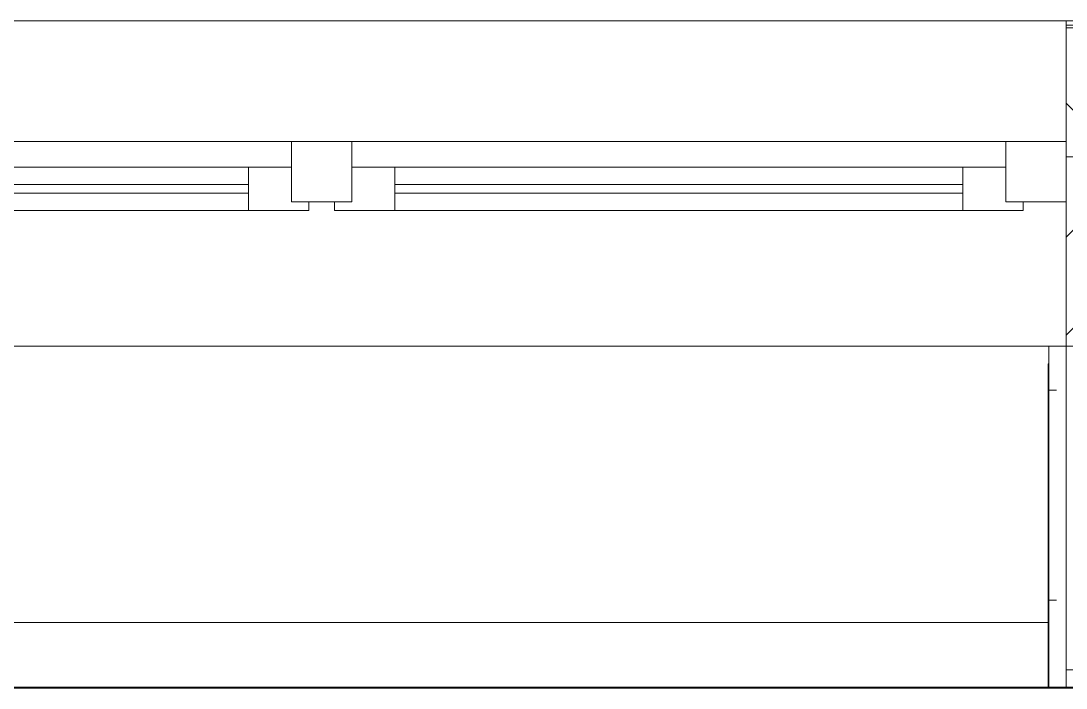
# Model space of a CAD drawing. Header units: millimetres. Extents: x -213911 to 415037, y -3642 to 107391.
# Drawn here: x 36490 to 37705, y 102189 to 102964 of the extents above; entities that cross this region are included whole.
import ezdxf

# ---------------------------------------------------------------- set-up
doc = ezdxf.new("R2010")
doc.units = ezdxf.units.MM
for name, color, linetype, lineweight in [('A-FLOR', 7, 'Continuous', 9), ('A-GLAZ', 7, 'Continuous', 9), ('A-GLAZ-1', 7, 'Continuous', 5), ('A-WALL', 7, 'Continuous', 5), ('I-WALL', 7, 'Continuous', 5)]:
    doc.layers.add(name, color=color, linetype=linetype, lineweight=lineweight)
doc.layers.add('A-WALL-1', color=9, linetype='Continuous', lineweight=5, true_color=0x808080)
doc.layers.add('A-WALL-FNSH-1', color=9, linetype='Continuous', lineweight=5, true_color=0x808080)
pattern_1 = [(0, (0, 0), (243.84, 60.96), [20.117, -162.763, 20.117, -162.763, -975.36]), (0, (0, 0), (243.84, 60.96), [-365.76, 20.117, -345.643, 20.117, -162.763, -426.72]), (0, (0, 0), (243.84, 60.96), [-914.4, 20.117, -101.803, 20.117, -284.683]), (120, (91.44, 30.48), (-174.71291, 180.691634), [20.117, -162.763, 20.117, -162.763, -975.36]), (120, (91.44, 30.48), (-174.71291, 180.691634), [-365.76, 20.117, -345.643, 20.117, -162.763, -426.72]), (120, (91.44, 30.48), (-174.71291, 180.691634), [-914.4, 20.117, -101.803, 20.117, -284.683]), (240, (121.92, 152.4), (-69.12709, -241.651634), [20.117, -162.763, 20.117, -162.763, -975.36]), (240, (121.92, 152.4), (-69.12709, -241.651634), [-365.76, 20.117, -345.643, 20.117, -162.763, -426.72]), (240, (121.92, 152.4), (-69.12709, -241.651634), [-914.4, 20.117, -101.803, 20.117, -284.683])]

# ---------------------------------------------------------------- blocks, each defined once
blk = doc.blocks.new('120_Окно_СКБ_2Ст - 120_Окно_СКБ_2Ст 3100х2500 _мал_створка слева_-V95-Объем проектирования 1 этажа')
at = {"layer": 'A-GLAZ'}
for p, q in [((650, -127), (650, -57)), ((650, -57), (720, -57)), ((720, -57), (720, -127)), ((1480, -127), (1480, -57)), ((1480, -57), (1550, -57)), ((1550, -57), (1550, -127)), ((650, -87), (-1480, -87)), ((600, -137), (600, -87)), ((650, -127), (650, -87)), ((1480, -87), (720, -87)), ((720, -87), (720, -127)), ((770, -137), (770, -87)), ((1430, -137), (1430, -87)), ((1480, -127), (1480, -87)), ((720, -127), (650, -127)), ((670, -127), (650, -127)), ((670, -137), (670, -127)), ((720, -127), (700, -127)), ((700, -127), (700, -137)), ((1550, -127), (1480, -127)), ((1500, -127), (1480, -127)), ((1500, -137), (1500, -127)), ((-1500, -137), (670, -137)), ((670, -137), (-1500, -137)), ((700, -137), (1500, -137)), ((1500, -137), (700, -137))]:
    blk.add_line(p, q, dxfattribs=at)
at = {"layer": 'A-GLAZ-1'}
for p, q in [((1550, -57), (-1550, -57)), ((-1430, -107), (600, -107)), ((770, -107), (1430, -107)), ((600, -117), (-1430, -117)), ((1430, -117), (770, -117)), ((670, -127), (700, -127)), ((1500, -127), (1550, -127))]:
    blk.add_line(p, q, dxfattribs=at)
blk = doc.blocks.new('Зашивка приборов отопления11 - Зашивка приборов отопления-33278624-Объем проектирования 1 этажа')
at = {"layer": 'A-WALL'}
for p, q in [((37620, 23400), (34560, 23400)), ((34560, 23079), (37620, 23079)), ((37620, 23079), (34560, 23079)), ((34560, 23004), (37620, 23004))]:
    blk.add_line(p, q, dxfattribs=at)
blk = doc.blocks.new('1floor')
at = {"layer": 'A-WALL'}
h = blk.add_hatch(dxfattribs=at)
h.set_pattern_fill('FP_24', color=256, style=0, pattern_type=2)
h.set_pattern_definition([(45, (0, 0), (-141.4214, 141.4214), []), (135, (0, 0), (-141.4214, -141.4214), [])])
h.paths.add_polyline_path([(33860, 23620), (34540, 23620), (34540, 23769.7), (33860, 23769.7)])
h.paths.add_polyline_path([(38490, 23620), (38490, 23769.7), (37640, 23769.7), (37640, 23620), (38482.7, 23620)])
at = {"layer": 'I-WALL'}
h = blk.add_hatch(dxfattribs=at)
h.set_pattern_fill('FP_1', color=256, style=0, pattern_type=2)
h.set_pattern_definition([(45, (0, 0), (-114.04925, 114.04925), []), (45, (114.05, 0), (-114.04925, 114.04925), [201.612, -40.322, 6.706, -33.617])])
h.paths.add_polyline_path([(34515, 23400), (34540, 23400), (34540, 23620), (33610, 23619.7), (33610, 23400), (34465, 23400)])
h.paths.add_polyline_path([(38270, 23400), (38490, 23400), (38490, 23620), (37640, 23619.7), (37640, 23400), (37843.9, 23400)])
h = blk.add_hatch(dxfattribs=at)
h.set_pattern_fill('FP_191', color=256, style=0, pattern_type=2)
h.set_pattern_definition(pattern_1)
h.paths.add_polyline_path([(37640, 23024), (37640, 23400), (37620, 23400), (37620, 23024)])
h = blk.add_hatch(dxfattribs=at)
h.set_pattern_fill('FP_191', color=256, style=0, pattern_type=2)
h.set_pattern_definition(pattern_1)
h.paths.add_polyline_path([(38250, 23004), (38250, 23024), (37620, 23024), (37620, 23004), (37843.9, 23004)])
at = {"layer": 'A-FLOR'}
for p, q in [((37620, 23400), (34560, 23400)), ((34560, 23079), (37620, 23079)), ((34230, 23004), (37640, 23004)), ((37640, 23004), (38270, 23004))]:
    blk.add_line(p, q, dxfattribs=at)
at = {"layer": 'A-WALL'}
for p, q in [((34540, 23777.7), (37640, 23777.7)), ((38910, 23772.7), (37640, 23772.7)), ((38910, 23769.7), (37640, 23769.7)), ((38490, 23620), (37640, 23620))]:
    blk.add_line(p, q, dxfattribs=at)
at = {"layer": 'A-WALL-1'}
for p, q in [((37640, 23004), (37640, 23769.7)), ((37620, 23400), (37715, 23400)), ((37620, 23400), (37620, 23379.5)), ((38250, 23024), (37640, 23024)), ((37640, 23004), (37640, 23004))]:
    blk.add_line(p, q, dxfattribs=at)
at = {"layer": 'A-WALL-FNSH-1'}
for p, q in [((38910, 23777.7), (37640, 23777.7)), ((37640, 23777.7), (37640, 23769.7)), ((37620, 23379.5), (37619, 23379.5)), ((37619, 23379.5), (37619, 23003)), ((37620, 23004), (37620, 23379.5)), ((37619.5, 23003), (38249, 23003))]:
    blk.add_line(p, q, dxfattribs=at)
at = {"layer": 'I-WALL'}
for p, q in [((37619.5, 23004), (37619.5, 23003)), ((37619.5, 23003), (34561, 23003))]:
    blk.add_line(p, q, dxfattribs=at)
at = {"layer": 'A-GLAZ', "color": 3}
blk.add_blockref('120_Окно_СКБ_2Ст - 120_Окно_СКБ_2Ст 3100х2500 _мал_створка слева_-V95-Объем проектирования 1 этажа', (36090, 23694.7), dxfattribs=at)
at = {"layer": 'A-WALL'}
blk.add_blockref('Зашивка приборов отопления11 - Зашивка приборов отопления-33278624-Объем проектирования 1 этажа', (0, 0), dxfattribs=at)

msp = doc.modelspace()

# ---------------------------------------------------------------- block references
msp.add_blockref('1floor', (64.7, 79186.1))

doc.saveas('drawing.dxf')
